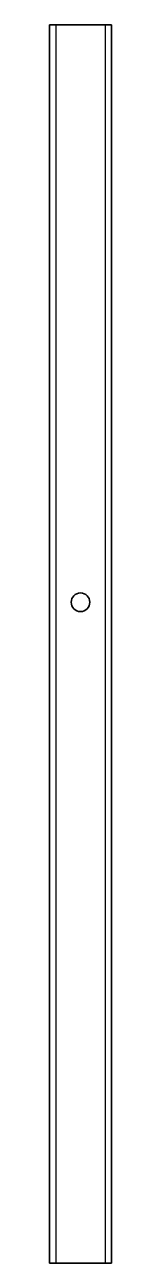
# Model space of a CAD drawing. Header units: inches. Extents: x 0 to 30, y 0 to 600.
import ezdxf

# ---------------------------------------------------------------- set-up
doc = ezdxf.new("R2010")
doc.units = ezdxf.units.IN
doc.header["$MEASUREMENT"] = 0
doc.layers.add('SIMUMAK Visible (ISO)', color=7, linetype='Continuous', lineweight=35)
doc.layers.add('SIMUMAK Visible Narrow (ISO)', color=7, linetype='Continuous', lineweight=25)

# ---------------------------------------------------------------- blocks, each defined once
blk = doc.blocks.new('DIN 30 x 30 x 2 00000008_Sheet_5_2450C 30x30x2mm')
at = {"layer": 'SIMUMAK Visible (ISO)'}
for p, q in [((-12, 299.8), (-15, 299.8)), ((-15, 299.8), (-15, -299.8)), ((-12, 299.8), (12, 299.8)), ((15, 299.8), (12, 299.8)), ((15, 299.8), (15, -299.8)), ((-12, -299.8), (-15, -299.8)), ((-12, -299.8), (12, -299.8)), ((15, -299.8), (12, -299.8))]:
    blk.add_line(p, q, dxfattribs=at)
blk.add_circle((0, 20.2), 4.5, dxfattribs=at)
at = {"layer": 'SIMUMAK Visible Narrow (ISO)'}
for p, q in [((-12, 299.8), (-12, -299.8)), ((12, 299.8), (12, -299.8))]:
    blk.add_line(p, q, dxfattribs=at)

msp = doc.modelspace()

# ---------------------------------------------------------------- block references
msp.add_blockref('DIN 30 x 30 x 2 00000008_Sheet_5_2450C 30x30x2mm', (15, 299.8))

doc.saveas('drawing.dxf')
